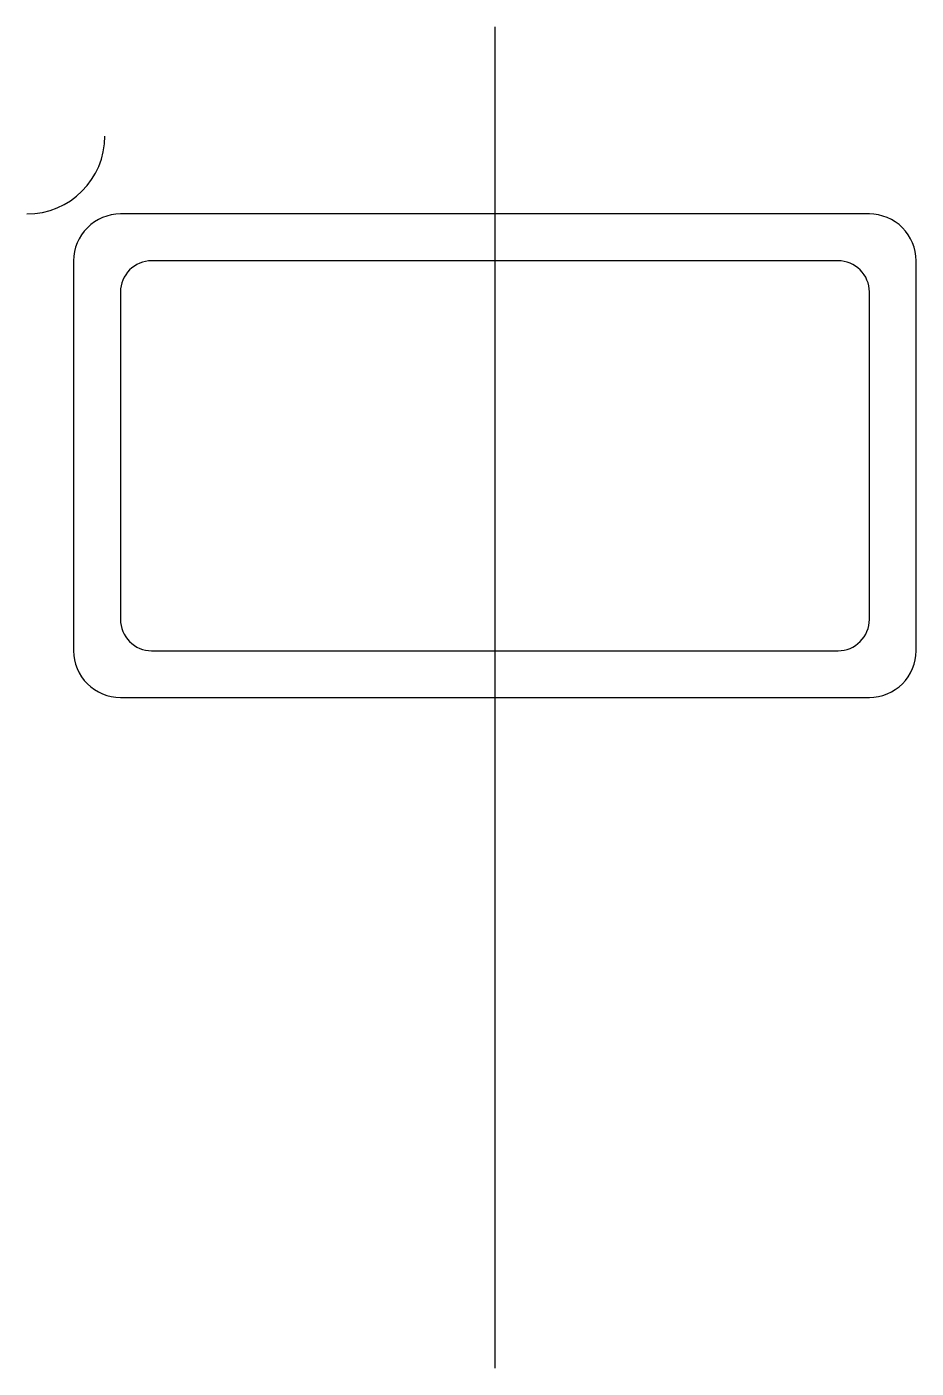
# Model space of a CAD drawing. Header units: millimetres. Extents: x -30 to 27, y -86 to 0.
import ezdxf

# ---------------------------------------------------------------- set-up
doc = ezdxf.new("R2010")
doc.units = ezdxf.units.MM
doc.layers.get('0').update_dxf_attribs({"linetype": 'CONTINUOUS'})

msp = doc.modelspace()

# ---------------------------------------------------------------- linework, layer by layer
msp.add_line((0, 0), (0, -86))
for points in [[(24, -12), (-24, -12, 0.414214), (-27, -15), (-27, -40, 0.414214), (-24, -43), (24, -43, 0.414214), (27, -40), (27, -15, 0.414214)], [(22, -15), (-22, -15, 0.414214), (-24, -17), (-24, -38, 0.414214), (-22, -40), (22, -40, 0.414214), (24, -38), (24, -17, 0.414214)]]:
    msp.add_lwpolyline(points, format="xyb", close=True)
msp.add_arc((-30, -7), 5, -90, 0)

doc.saveas('drawing.dxf')
